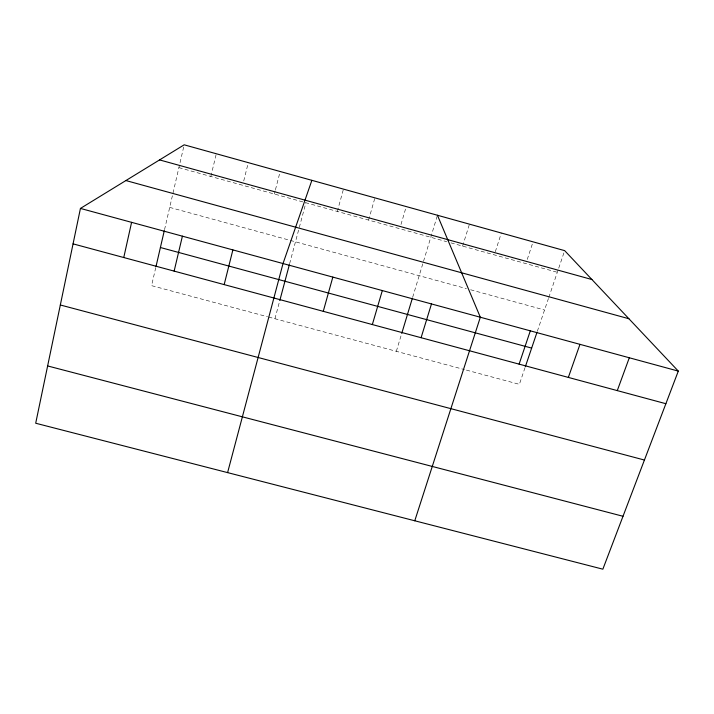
<?xml version="1.0" encoding="UTF-8"?>
<svg xmlns="http://www.w3.org/2000/svg" width="714" height="714" viewBox="0 0 714 714"><rect width="100%" height="100%" fill="white"/><g stroke="black" fill="none" stroke-linecap="round" stroke-linejoin="round"><path stroke-width="0.54" stroke-dasharray="3.57 2.68" d="M155.741 267.634L151.573 285.645L267.536 316.757M164.541 229.658L184.185 144.817M210.844 176.474L216.306 153.751M243.733 180.963L248.302 162.649M274.346 194.029L275.176 190.816M275.452 189.737L280.156 171.503M274.944 318.739L279.513 301.603M289.625 263.707L305.887 202.758M337.311 211.442L343.461 189.112M368.594 220.09L374.921 197.858M400.991 224.491L406.248 206.578M396.332 351.315L401.741 333.402M412.683 297.202L437.45 215.253M462.618 246.098L469.455 224.151M495.32 251.739L501.326 233.014M527.253 259.45L533.055 241.841M524.986 367.764L519.381 384.328L465.519 369.87M537.347 331.26L548.45 298.479M548.807 297.435L558.375 269.187M558.723 268.161L564.658 250.632M268.598 317.043L464.457 369.593M169.691 207.39L289.215 240.109M290.259 240.395L466.421 288.626M470.615 289.768L544.55 310.01M178.902 167.638L446.705 241.689M450.945 242.867L557.322 272.284"/><path stroke-width="1.07" d="M80.441 208.426L35.7 423.232L602.857 569.183L678.3 371.101L564.658 250.632L184.185 144.817L80.441 208.426L678.3 371.101M123.763 257.531L131.59 222.34M155.991 266.572L164.291 230.702M174.136 271.106L182.4 236.164M224.169 284.6L232.88 249.9M227.596 472.614L283.021 263.546L311.875 180.33M279.799 300.532L289.349 264.733M323.272 311.322L332.831 277.103M372.342 324.558L382.32 290.562M401.741 333.402L412.371 298.211M421.09 337.704L431.479 303.941M414.772 520.783L480.326 317.23L437.45 215.253M519.105 364.131L530.315 330.832M525.334 366.728L536.999 332.305M568.353 377.411L579.973 344.344M617.28 390.603L629.302 357.768M47.633 365.943L623.01 516.276M60.324 304.985L644.43 460.039M73.06 243.858L665.876 403.713M160.4 247.508L531.644 348.093M125.896 180.553L628.909 318.739M159.57 159.909L591.915 279.531"/></g></svg>
